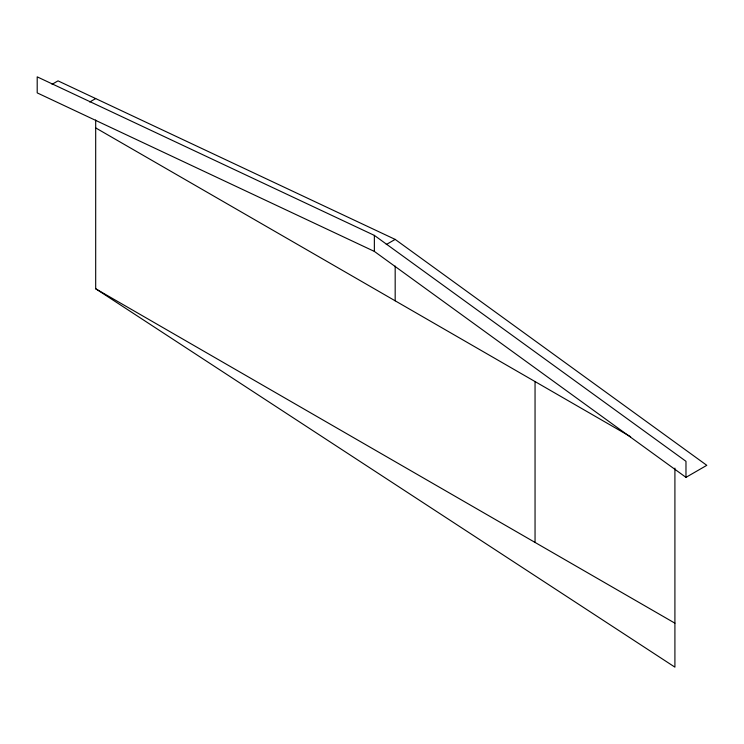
<?xml version="1.0" encoding="UTF-8"?>
<svg xmlns="http://www.w3.org/2000/svg" width="744" height="744" viewBox="0 0 744 744"><rect width="100%" height="100%" fill="white"/><g stroke="black" fill="none" stroke-linecap="round" stroke-linejoin="round"><path stroke-width="1.12" d="M52.071 84.295L58.023 80.864L395.176 239.401L706.8 465.326L685.977 477.35L374.362 251.416L37.2 92.888L37.2 76.855L374.362 235.392L685.977 461.317L685.977 477.35M89.736 102.012L95.688 98.571M386.257 244.553L395.176 239.401M95.688 127.903L630.642 436.756M95.688 120.007L95.688 288.765L674.91 623.174M95.688 288.765L674.91 667.145L674.91 468.106M535.048 381.57L535.048 542.423M395.176 266.054L395.176 300.818M374.362 235.392L374.362 251.416"/></g></svg>
